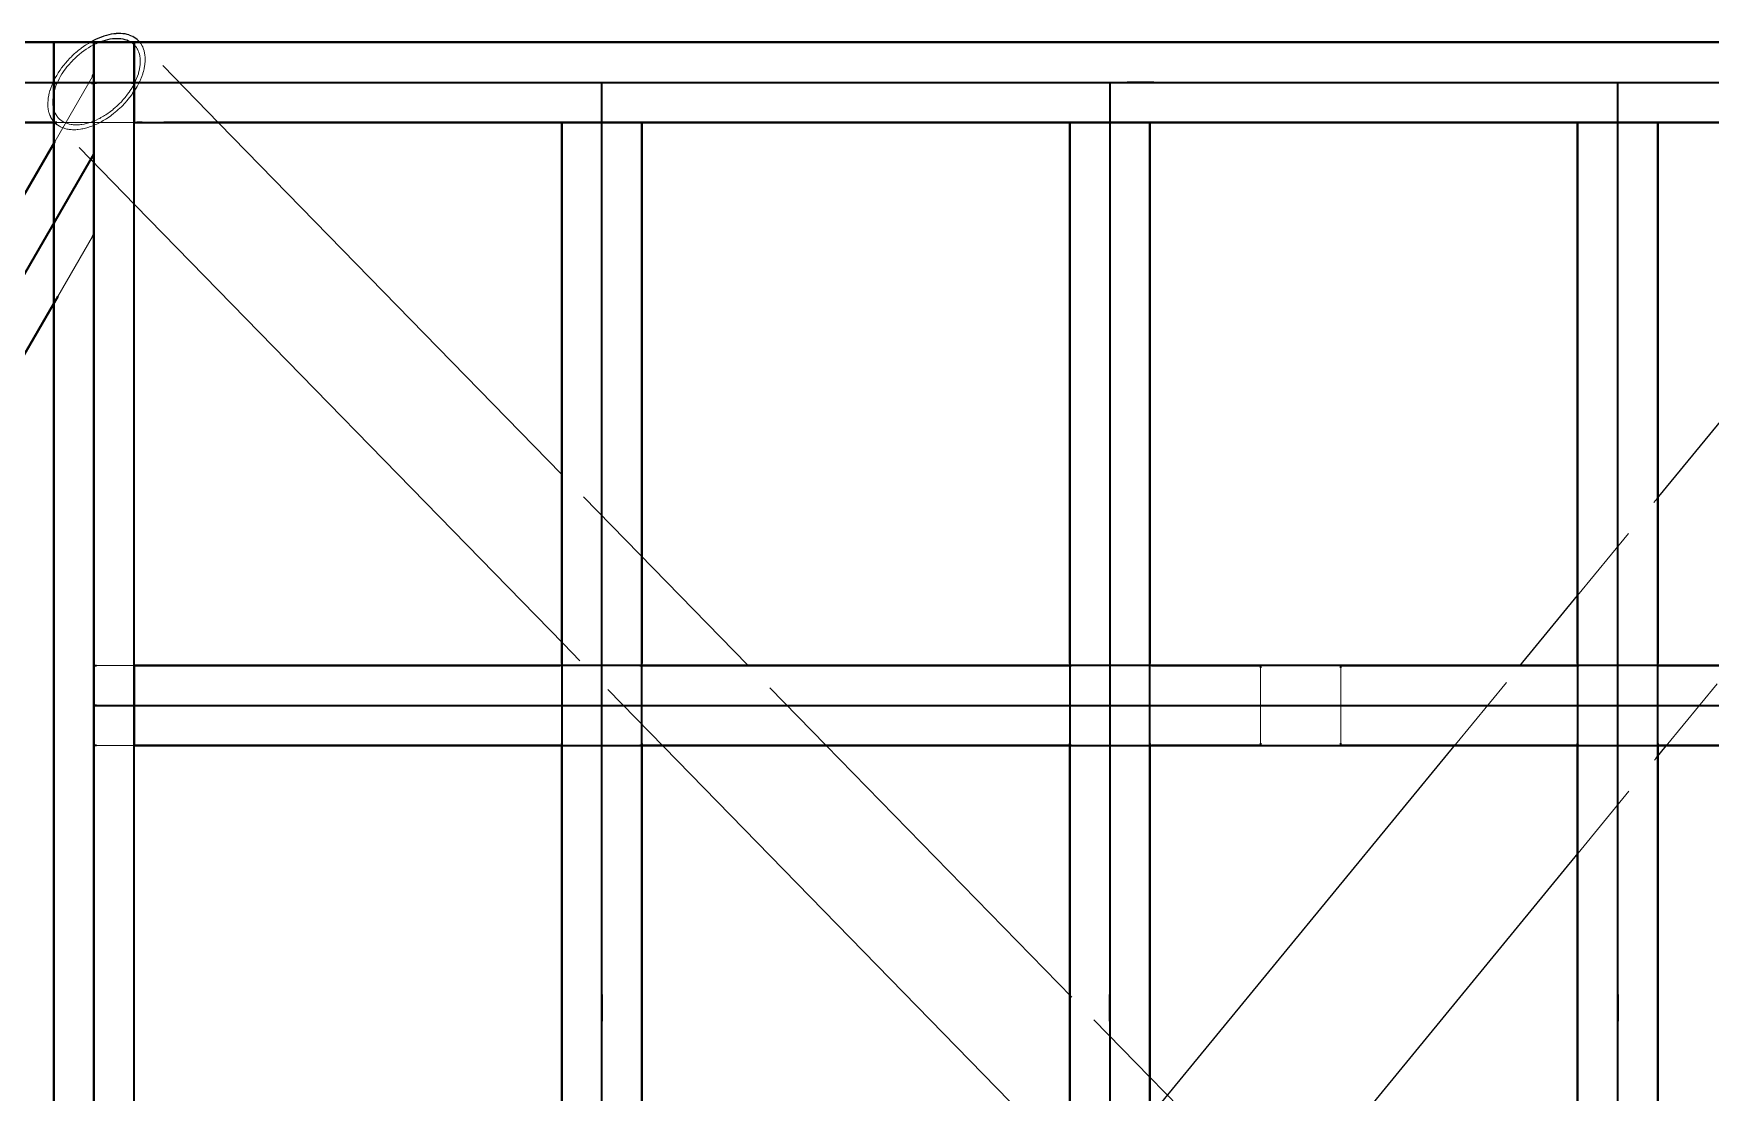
# Model space of a CAD drawing. Header units: millimetres. Extents: x -6703 to 7269, y -87291 to -79311.
# Drawn here: x 2385 to 5521, y -81636 to -79655 of the extents above; entities that cross this region are included whole.
import ezdxf

# ---------------------------------------------------------------- set-up
doc = ezdxf.new("R2010")
doc.units = ezdxf.units.MM
doc.linetypes.add('HIDDEN_50', pattern=[225, 150, -75])
for name, color, linetype, lineweight in [('PLATE_HIDDEN', 8, 'HIDDEN_50', 18), ('PLATE_VISIBLE', 7, 'Continuous', 35), ('PROFILE_HIDDEN', 9, 'HIDDEN_50', 18), ('PROFILE_VISIBLE', 4, 'Continuous', 25)]:
    doc.layers.add(name, color=color, linetype=linetype, lineweight=lineweight)

msp = doc.modelspace()

# ---------------------------------------------------------------- linework, layer by layer
at = {"layer": 'PLATE_HIDDEN'}
for p, q in [((4430.3, -79746.1), (-1238.1, -79746.1)), ((2425.3, -79856.2), (2495.4, -79735.3)), ((2427.6, -79747.8), (2493.2, -79747.8)), ((2568.2, -79747.5), (2502.6, -79747.5)), ((3447.9, -79746.1), (3447.9, -81248.1)), ((4397.9, -81248.1), (4397.9, -79746.1)), ((4754.9, -79746.1), (4480.2, -79746.1)), ((6254.9, -79746.1), (4754.9, -79746.1)), ((5347.9, -79746.1), (5347.9, -81248.1)), ((2497.9, -79820.9), (2497.9, -79771)), ((2572.9, -79902.2), (2572.9, -79782.4)), ((2497.9, -79815.7), (2497.9, -79845.7)), ((2578.4, -79821.1), (2428.5, -79821.1)), ((2497.9, -79860.9), (2497.9, -79840.9)), ((2628.4, -79821.1), (2588.4, -79821.1)), ((2422.9, -80162.1), (2422.9, -79872.6)), ((2495.4, -79884.9), (1623.7, -81389.2)), ((1624.3, -81388.1), (2495.4, -79884.9)), ((2495.4, -79884.9), (1624.3, -81388.1)), ((2495.4, -80034.5), (2430.3, -80146.8)), ((2502.9, -80836.7), (2572.6, -80836.7)), ((2572.9, -80990.3), (2572.9, -80840.6)), ((3369.7, -80836.7), (3519.2, -80836.7)), ((3372.9, -80982.9), (3372.9, -80833.3)), ((3522.9, -80833.3), (3522.9, -80982.9)), ((4322.9, -80982.9), (4322.9, -80833.3)), ((4326.2, -80836.7), (4475.6, -80836.7)), ((4472.9, -80833.3), (4472.9, -80982.9)), ((4679.9, -80841.4), (4679.9, -80982)), ((4829.9, -80982), (4829.9, -80841.4)), ((5272.9, -80982.9), (5272.9, -80833.3)), ((5274.9, -80836.7), (5424.9, -80836.7)), ((5422.9, -80833.3), (5422.9, -80982.9)), ((4754.9, -80911.7), (2502.9, -80911.7)), ((6254.9, -80911.7), (4754.9, -80911.7)), ((2572.6, -80986.7), (2502.9, -80986.7)), ((3519.2, -80986.7), (3369.7, -80986.7)), ((4475.6, -80986.7), (4326.2, -80986.7)), ((5424.9, -80986.7), (5274.9, -80986.7)), ((3447.9, -81248.1), (3447.9, -81452.4)), ((4397.9, -81452.4), (4397.9, -81248.1)), ((5347.9, -81248.1), (5347.9, -81452.4)), ((3447.9, -81502.2), (3447.9, -83211.7)), ((4397.9, -83211.7), (4397.9, -81502.2)), ((5347.9, -81502.2), (5347.9, -83211.7))]:
    msp.add_line(p, q, dxfattribs=at)
at = {"layer": 'PLATE_VISIBLE'}
for p, q in [((-1163.1, -79671.1), (6329.9, -79671.1)), ((2422.9, -79671.1), (-1163.1, -79671.1)), ((2497.9, -79671.1), (2422.9, -79671.1)), ((2422.9, -79671.1), (2422.9, -83219.5)), ((2422.9, -79821.1), (2422.9, -79671.1)), ((2497.9, -83219.5), (2497.9, -79671.1)), ((2572.9, -79671.1), (2497.9, -79671.1)), ((2497.9, -79671.1), (2497.9, -83219.5)), ((6329.9, -79671.1), (2572.9, -79671.1)), ((2572.9, -79671.1), (2572.9, -79821.1)), ((2572.9, -83219.5), (2572.9, -79671.1)), ((-1238.1, -79746.1), (4754.9, -79746.1)), ((2422.9, -79872.6), (2422.9, -79747.8)), ((2422.9, -79747.8), (2427.6, -79747.8)), ((2493.2, -79747.8), (2497.9, -79747.8)), ((2495.4, -79735.3), (2497.9, -79731)), ((2497.9, -79731), (2497.9, -79815.7)), ((2497.9, -79771), (2497.9, -79746.1)), ((2497.9, -79746.1), (2497.9, -83219.5)), ((2497.9, -79747.5), (2497.9, -83201.4)), ((2502.6, -79747.5), (2497.9, -79747.5)), ((2497.9, -79747.8), (2497.9, -83201.8)), ((2572.9, -79747.5), (2568.2, -79747.5)), ((2572.9, -79782.4), (2572.9, -79747.5)), ((3447.9, -81248.1), (3447.9, -79746.1)), ((4397.9, -79746.1), (4397.9, -81248.1)), ((4480.2, -79746.1), (4430.3, -79746.1)), ((4754.9, -79746.1), (6254.9, -79746.1)), ((5347.9, -81248.1), (5347.9, -79746.1)), ((-1163.1, -79821.1), (2422.9, -79821.1)), ((2428.5, -79821.1), (710.1, -79821.1)), ((2497.9, -79840.9), (2497.9, -79820.9)), ((2497.9, -79845.7), (2497.9, -79880.6)), ((2572.9, -79821.1), (6329.9, -79821.1)), ((2588.4, -79821.1), (2578.4, -79821.1)), ((6075.1, -79821.1), (2628.4, -79821.1)), ((3372.9, -80833.3), (3372.9, -79821.1)), ((3372.9, -79821.1), (3522.9, -79821.1)), ((3522.9, -79821.1), (3372.9, -79821.1)), ((3372.9, -79821.1), (3372.9, -83136.7)), ((3522.9, -79821.1), (3522.9, -80833.3)), ((3522.9, -83136.7), (3522.9, -79821.1)), ((4472.9, -79821.1), (4322.9, -79821.1)), ((4322.9, -79821.1), (4322.9, -83136.7)), ((4322.9, -80833.3), (4322.9, -79821.1)), ((4322.9, -79821.1), (4472.9, -79821.1)), ((4472.9, -83136.7), (4472.9, -79821.1)), ((4472.9, -79821.1), (4472.9, -80833.3)), ((5272.9, -80833.3), (5272.9, -79821.1)), ((5272.9, -79821.1), (5422.9, -79821.1)), ((5422.9, -79821.1), (5272.9, -79821.1)), ((5272.9, -79821.1), (5272.9, -83136.7)), ((5422.9, -79821.1), (5422.9, -80833.3)), ((5422.9, -83136.7), (5422.9, -79821.1)), ((619.2, -83122.6), (2497.9, -79880.6)), ((2422.9, -79860.4), (659.8, -82903)), ((708.2, -82819.5), (2425.3, -79856.2)), ((2422.9, -80159.6), (2422.9, -79860.4)), ((2497.9, -79880.6), (2495.4, -79884.9)), ((2495.4, -79884.9), (2497.9, -79880.6)), ((2497.9, -79880.6), (2495.4, -79884.9)), ((2497.9, -83200), (2497.9, -79860.9)), ((2497.9, -79880.6), (2497.9, -80030.2)), ((2572.9, -80840.6), (2572.9, -79902.2)), ((2497.9, -80030.2), (2495.4, -80034.5)), ((800.3, -82959.7), (2422.9, -80159.6)), ((2430.3, -80146.8), (803.3, -82954.6)), ((2422.9, -83201.8), (2422.9, -80162.1)), ((2497.9, -80836.7), (2502.9, -80836.7)), ((2497.9, -80986.7), (2497.9, -80836.7)), ((2572.6, -80836.7), (3369.7, -80836.7)), ((6179.9, -80836.7), (2572.9, -80836.7)), ((2572.9, -80836.7), (2572.9, -80986.7)), ((3519.2, -80836.7), (4326.2, -80836.7)), ((4475.6, -80836.7), (4679.9, -80836.7)), ((4679.9, -80836.7), (4679.9, -80841.4)), ((4829.9, -80836.7), (5274.9, -80836.7)), ((4829.9, -80841.4), (4829.9, -80836.7)), ((5424.9, -80836.7), (6179.9, -80836.7)), ((2497.9, -80911.7), (4754.9, -80911.7)), ((2502.9, -80911.7), (2497.9, -80911.7)), ((4754.9, -80911.7), (6254.9, -80911.7)), ((2502.9, -80986.7), (2497.9, -80986.7)), ((3369.7, -80986.7), (2572.6, -80986.7)), ((2572.9, -80986.7), (6179.9, -80986.7)), ((2572.9, -81988.6), (2572.9, -80990.3)), ((3372.9, -81990.1), (3372.9, -80982.9)), ((4326.2, -80986.7), (3519.2, -80986.7)), ((3522.9, -80982.9), (3522.9, -81990.1)), ((4322.9, -81990.1), (4322.9, -80982.9)), ((4472.9, -80982.9), (4472.9, -81990.1)), ((4679.9, -80986.7), (4475.6, -80986.7)), ((4679.9, -80982), (4679.9, -80986.7)), ((4829.9, -80986.7), (4829.9, -80982)), ((5274.9, -80986.7), (4829.9, -80986.7)), ((5272.9, -81990.1), (5272.9, -80982.9)), ((5422.9, -80982.9), (5422.9, -81990.1)), ((6179.9, -80986.7), (5424.9, -80986.7)), ((3447.9, -83211.7), (3447.9, -81248.1)), ((4397.9, -81248.1), (4397.9, -83211.7)), ((5347.9, -83211.7), (5347.9, -81248.1)), ((3447.9, -81452.4), (3447.9, -81502.2)), ((4397.9, -81502.2), (4397.9, -81452.4)), ((5347.9, -81452.4), (5347.9, -81502.2))]:
    msp.add_line(p, q, dxfattribs=at)
at = {"layer": 'PROFILE_HIDDEN'}
for p, q in [((2464.8, -79689.8), (2460.5, -79693.6)), ((2465.3, -79689.4), (2464.8, -79689.8)), ((2469.3, -79686.1), (2465.3, -79689.4)), ((2473.8, -79682.6), (2469.3, -79686.1)), ((2470.3, -79693.9), (2474.5, -79690.5)), ((2478.4, -79679.2), (2474.2, -79682.3)), ((2474.9, -79690.2), (2478.8, -79687.2)), ((2483, -79676.1), (2478.4, -79679.2)), ((2478.8, -79687.2), (2483.2, -79684.1)), ((2487.7, -79673.1), (2483.3, -79675.9)), ((2483.5, -79683.9), (2487.7, -79681.3)), ((2490.1, -79671.7), (2487.7, -79673.1)), ((2487.7, -79681.3), (2492.2, -79678.6)), ((2492.4, -79678.4), (2496.7, -79676.1)), ((2496.7, -79676.1), (2501.2, -79673.8)), ((2501.4, -79673.7), (2503.6, -79672.7)), ((2569.4, -79672.4), (2570.5, -79673.3)), ((2570.9, -79673.6), (2572.1, -79674.7)), ((2574.2, -79676.9), (2575.2, -79678)), ((2575.5, -79678.3), (2577.5, -79681)), ((2577.5, -79681), (2578.9, -79683.4)), ((2578.9, -79683.4), (2579.2, -79683.9)), ((2579.2, -79683.9), (2580.7, -79686.9)), ((2580.7, -79686.9), (2581.8, -79689.6)), ((2581.8, -79689.6), (2582, -79690.2)), ((2582, -79690.2), (2583, -79693.6)), ((2585.7, -79673.7), (2584.8, -79672.5)), ((2731.4, -79822.2), (2585.1, -79672.2)), ((2586, -79674.2), (2585.7, -79673.7)), ((2587.8, -79677.2), (2586, -79674.2)), ((2589.1, -79679.9), (2587.8, -79677.2)), ((2589.4, -79680.4), (2589.1, -79679.9)), ((2590.8, -79683.9), (2589.4, -79680.4)), ((2591.7, -79686.8), (2590.8, -79683.9)), ((2591.9, -79687.4), (2591.7, -79686.8)), ((2592.7, -79691.2), (2591.9, -79687.4)), ((2593.2, -79694.3), (2592.7, -79691.2)), ((2434.3, -79723.8), (2431.2, -79728.5)), ((2434.8, -79723.1), (2434.3, -79723.8)), ((2437.5, -79719.2), (2434.8, -79723.1)), ((2441, -79714.7), (2437.5, -79719.2)), ((2441.5, -79714), (2441, -79714.7)), ((2441.1, -79726), (2444.2, -79721.6)), ((2444.6, -79710.3), (2441.5, -79714)), ((2444.2, -79721.6), (2444.7, -79720.9)), ((2448.3, -79705.9), (2444.6, -79710.3)), ((2444.7, -79720.9), (2447.5, -79717.3)), ((2447.5, -79717.3), (2450.9, -79713.1)), ((2448.9, -79705.4), (2448.3, -79705.9)), ((2452.3, -79701.7), (2448.9, -79705.4)), ((2450.9, -79713.1), (2451.4, -79712.6)), ((2451.4, -79712.6), (2454.5, -79709)), ((2456.3, -79697.6), (2452.3, -79701.7)), ((2454.5, -79709), (2458.3, -79705.1)), ((2456.8, -79697.1), (2456.3, -79697.6)), ((2460.5, -79693.6), (2456.8, -79697.1)), ((2458.3, -79705.1), (2458.7, -79704.6)), ((2458.7, -79704.6), (2462.2, -79701.2)), ((2462.2, -79701.2), (2466.2, -79697.5)), ((2466.2, -79697.5), (2466.6, -79697.1)), ((2466.6, -79697.1), (2470.3, -79693.9)), ((2583.2, -79721.2), (2582.2, -79725.5)), ((2583, -79693.6), (2583.6, -79696.5)), ((2583.4, -79720.2), (2583.2, -79721.2)), ((2583.9, -79716.9), (2583.4, -79720.2)), ((2583.6, -79696.5), (2583.8, -79697.1)), ((2583.8, -79697.1), (2584.3, -79700.9)), ((2584.4, -79712.8), (2583.9, -79716.9)), ((2584.3, -79700.9), (2584.5, -79703.9)), ((2584.6, -79708.7), (2584.4, -79711.8)), ((2584.4, -79711.8), (2584.4, -79712.8)), ((2584.5, -79703.9), (2584.6, -79704.7)), ((2584.6, -79704.7), (2584.6, -79708.7)), ((2590.5, -79725.5), (2591.6, -79720.9)), ((2591.6, -79720.9), (2591.9, -79719.8)), ((2591.9, -79719.8), (2592.6, -79716.4)), ((2592.6, -79716.4), (2593.2, -79711.9)), ((2593.3, -79695.1), (2593.2, -79694.3)), ((2593.2, -79711.9), (2593.3, -79710.9)), ((2593.7, -79699.1), (2593.3, -79695.1)), ((2593.3, -79710.9), (2593.6, -79707.5)), ((2593.6, -79707.5), (2593.8, -79703.3)), ((2593.8, -79702.4), (2593.7, -79699.1)), ((2593.8, -79703.3), (2593.8, -79702.4)), ((2419, -79752.1), (2417.3, -79756.8)), ((2419.4, -79751.1), (2419, -79752.1)), ((2421, -79747.4), (2419.4, -79751.1)), ((2422.1, -79745), (2421, -79747.4)), ((2423.7, -79741.7), (2423.5, -79742.2)), ((2425.7, -79737.9), (2423.7, -79741.7)), ((2428.3, -79733.2), (2425.7, -79737.9)), ((2425.7, -79756.2), (2426.9, -79752.8)), ((2426.9, -79752.8), (2428.7, -79748.3)), ((2428.9, -79732.3), (2428.3, -79733.2)), ((2428.7, -79748.3), (2429.1, -79747.3)), ((2431.2, -79728.5), (2428.9, -79732.3)), ((2429.1, -79747.3), (2430.8, -79743.8)), ((2430.8, -79743.8), (2433, -79739.3)), ((2433, -79739.3), (2433.5, -79738.4)), ((2433.5, -79738.4), (2435.5, -79734.8)), ((2435.5, -79734.8), (2438.2, -79730.4)), ((2438.2, -79730.4), (2438.7, -79729.6)), ((2438.7, -79729.6), (2441.1, -79726)), ((2569.5, -79755.4), (2568.7, -79756.8)), ((2570.4, -79753.9), (2569.5, -79755.4)), ((2574.3, -79746.5), (2574, -79747.2)), ((2575.8, -79743.4), (2574.3, -79746.5)), ((2577.8, -79738.9), (2575.8, -79743.4)), ((2576.7, -79757.1), (2578.6, -79753.9)), ((2578.3, -79737.6), (2577.8, -79738.9)), ((2579.5, -79734.4), (2578.3, -79737.6)), ((2578.6, -79753.9), (2581.1, -79749.1)), ((2581, -79729.9), (2579.5, -79734.4)), ((2581.3, -79728.8), (2581, -79729.9)), ((2581.1, -79749.1), (2581.8, -79747.7)), ((2582.2, -79725.5), (2581.3, -79728.8)), ((2581.8, -79747.7), (2583.5, -79744.4)), ((2583.5, -79744.4), (2585.6, -79739.6)), ((2585.6, -79739.6), (2586.1, -79738.3)), ((2586.1, -79738.3), (2587.4, -79734.9)), ((2587.4, -79734.9), (2589.1, -79730.2)), ((2589.1, -79730.2), (2589.5, -79729)), ((2589.5, -79729), (2590.5, -79725.5)), ((2412.1, -79779.7), (2411.8, -79784)), ((2411.8, -79784), (2411.8, -79787)), ((2411.8, -79787), (2411.8, -79788.2)), ((2412.2, -79778.5), (2412.1, -79779.7)), ((2412.6, -79775.3), (2412.2, -79778.5)), ((2413.4, -79770.8), (2412.6, -79775.3)), ((2413.7, -79769.6), (2413.4, -79770.8)), ((2414.5, -79766.2), (2413.7, -79769.6)), ((2415.7, -79761.5), (2414.5, -79766.2)), ((2416.1, -79760.4), (2415.7, -79761.5)), ((2417.3, -79756.8), (2416.1, -79760.4)), ((2420.9, -79781.6), (2421, -79778.7)), ((2420.9, -79782.7), (2420.9, -79781.6)), ((2421.1, -79786.6), (2420.9, -79782.7)), ((2421, -79778.7), (2421.4, -79774.6)), ((2421.3, -79789.3), (2421.1, -79786.6)), ((2421.4, -79774.6), (2421.5, -79773.4)), ((2421.5, -79773.4), (2422, -79770.3)), ((2422, -79770.3), (2422.8, -79766)), ((2422.8, -79766), (2423.1, -79765)), ((2423.1, -79765), (2423.9, -79761.7)), ((2423.9, -79761.7), (2425.3, -79757.2)), ((2425.3, -79757.2), (2425.7, -79756.2)), ((2545.4, -79786.3), (2542.9, -79788.6)), ((2549.2, -79782.4), (2545.4, -79786.3)), ((2550.5, -79780.9), (2549.2, -79782.4)), ((2552.9, -79778.3), (2550.5, -79780.9)), ((2551.3, -79789.8), (2555.3, -79785.6)), ((2556.4, -79774.2), (2552.9, -79778.3)), ((2555.3, -79785.6), (2556.7, -79784)), ((2557.6, -79772.7), (2556.4, -79774.2)), ((2556.7, -79784), (2559.1, -79781.3)), ((2559.7, -79769.9), (2557.6, -79772.7)), ((2559.1, -79781.3), (2562.8, -79776.9)), ((2562.9, -79765.6), (2559.7, -79769.9)), ((2562.8, -79776.9), (2564, -79775.3)), ((2563.9, -79764.2), (2562.9, -79765.6)), ((2565.9, -79761.2), (2563.9, -79764.2)), ((2564, -79775.3), (2566.3, -79772.4)), ((2568.7, -79756.8), (2565.9, -79761.2)), ((2566.3, -79772.4), (2569.7, -79767.9)), ((2569.7, -79767.9), (2570.2, -79767.1)), ((2574.3, -79760.9), (2575.8, -79758.6)), ((2575.8, -79758.6), (2576.7, -79757.1)), ((2411.8, -79788.2), (2412, -79792.3)), ((2412, -79792.3), (2412.4, -79795.1)), ((2412.4, -79795.1), (2412.5, -79796.3)), ((2412.5, -79796.3), (2413.2, -79800.1)), ((2413.2, -79800.1), (2413.9, -79802.6)), ((2413.9, -79802.6), (2414.2, -79803.8)), ((2414.2, -79803.8), (2415.4, -79807.3)), ((2415.4, -79807.3), (2416.4, -79809.5)), ((2416.4, -79809.5), (2416.9, -79810.6)), ((2416.9, -79810.6), (2418.6, -79813.7)), ((2418.6, -79813.7), (2419.9, -79815.6)), ((2419.9, -79815.6), (2420.6, -79816.7)), ((2420.6, -79816.7), (2421.6, -79818.1)), ((2421.5, -79790.4), (2421.3, -79789.3)), ((2422.1, -79794.1), (2421.5, -79790.4)), ((2422.7, -79796.4), (2422.1, -79794.1)), ((2423, -79797.5), (2422.7, -79796.4)), ((2424.2, -79800.9), (2423, -79797.5)), ((2425.1, -79803), (2424.2, -79800.9)), ((2425.6, -79804), (2425.1, -79803)), ((2427.2, -79807), (2425.6, -79804)), ((2428.4, -79808.8), (2427.2, -79807)), ((2429, -79809.8), (2428.4, -79808.8)), ((2431.1, -79812.3), (2429, -79809.8)), ((2432.6, -79813.8), (2431.1, -79812.3)), ((2433.5, -79814.7), (2432.6, -79813.8)), ((2436, -79816.9), (2433.5, -79814.7)), ((2437.7, -79818), (2436, -79816.9)), ((2438.7, -79818.8), (2437.7, -79818)), ((2499.6, -79817.7), (2498.6, -79818.1)), ((2502, -79816.7), (2499.6, -79817.7)), ((2506.6, -79814.5), (2502, -79816.7)), ((2508.7, -79813.4), (2506.6, -79814.5)), ((2511.1, -79812.1), (2508.7, -79813.4)), ((2515.6, -79809.5), (2511.1, -79812.1)), ((2512.8, -79819.2), (2515.4, -79817.7)), ((2515.4, -79817.7), (2520.2, -79814.8)), ((2517.6, -79808.3), (2515.6, -79809.5)), ((2520.1, -79806.7), (2517.6, -79808.3)), ((2524.5, -79803.7), (2520.1, -79806.7)), ((2520.2, -79814.8), (2522.2, -79813.5)), ((2522.2, -79813.5), (2524.9, -79811.8)), ((2526.4, -79802.4), (2524.5, -79803.7)), ((2524.9, -79811.8), (2529.5, -79808.5)), ((2528.9, -79800.6), (2526.4, -79802.4)), ((2533.2, -79797.2), (2528.9, -79800.6)), ((2529.5, -79808.5), (2531.4, -79807.1)), ((2531.4, -79807.1), (2534, -79805.1)), ((2534.8, -79795.8), (2533.2, -79797.2)), ((2534, -79805.1), (2538.5, -79801.5)), ((2537.3, -79793.7), (2534.8, -79795.8)), ((2541.4, -79790.1), (2537.3, -79793.7)), ((2538.5, -79801.5), (2540.3, -79800)), ((2540.3, -79800), (2542.9, -79797.7)), ((2542.9, -79788.6), (2541.4, -79790.1)), ((2542.9, -79797.7), (2547.1, -79793.8)), ((2547.1, -79793.8), (2548.7, -79792.3)), ((2548.7, -79792.3), (2551.3, -79789.8)), ((2423.5, -79820.2), (2424.3, -79821)), ((2424.3, -79821), (2424.7, -79821.5)), ((2426.4, -79823.1), (2427.7, -79824.3)), ((2427.7, -79824.3), (2429.5, -79825.6)), ((2574.9, -79975.5), (2428.6, -79825.5)), ((2429.5, -79825.6), (2430.6, -79826.4)), ((2430.6, -79826.4), (2433.6, -79828.3)), ((2433.6, -79828.3), (2435.5, -79829.3)), ((2435.5, -79829.3), (2436.8, -79829.9)), ((2436.8, -79829.9), (2440.2, -79831.3)), ((2441.6, -79820.5), (2438.7, -79818.8)), ((2440.2, -79831.3), (2442.3, -79832)), ((2443.5, -79821.3), (2441.6, -79820.5)), ((2442.3, -79832), (2443.8, -79832.5)), ((2444.8, -79821.9), (2443.5, -79821.3)), ((2443.8, -79832.5), (2447.5, -79833.4)), ((2448.1, -79823.2), (2444.8, -79821.9)), ((2447.5, -79833.4), (2449.7, -79833.8)), ((2450.1, -79823.7), (2448.1, -79823.2)), ((2449.7, -79833.8), (2451.4, -79834.1)), ((2451.5, -79824.1), (2450.1, -79823.7)), ((2451.4, -79834.1), (2455.5, -79834.5)), ((2455.2, -79824.9), (2451.5, -79824.1)), ((2457.3, -79825.2), (2455.2, -79824.9)), ((2455.5, -79834.5), (2457.7, -79834.6)), ((2458.9, -79825.4), (2457.3, -79825.2)), ((2457.7, -79834.6), (2459.6, -79834.7)), ((2462.8, -79825.6), (2458.9, -79825.4)), ((2459.6, -79834.7), (2463.9, -79834.6)), ((2465, -79825.6), (2462.8, -79825.6)), ((2463.9, -79834.6), (2466.3, -79834.4)), ((2466.9, -79825.6), (2465, -79825.6)), ((2466.3, -79834.4), (2468.3, -79834.3)), ((2471, -79825.3), (2466.9, -79825.6)), ((2468.3, -79834.3), (2472.8, -79833.7)), ((2473.3, -79825.1), (2471, -79825.3)), ((2472.8, -79833.7), (2475.2, -79833.2)), ((2475.3, -79824.8), (2473.3, -79825.1)), ((2475.2, -79833.2), (2477.4, -79832.8)), ((2479.6, -79824.1), (2475.3, -79824.8)), ((2477.4, -79832.8), (2482, -79831.8)), ((2481.8, -79823.6), (2479.6, -79824.1)), ((2484, -79823.1), (2481.8, -79823.6)), ((2482, -79831.8), (2484.4, -79831.1)), ((2488.5, -79821.8), (2484, -79823.1)), ((2484.4, -79831.1), (2486.7, -79830.5)), ((2486.7, -79830.5), (2491.5, -79828.9)), ((2490.7, -79821.1), (2488.5, -79821.8)), ((2493, -79820.3), (2490.7, -79821.1)), ((2491.5, -79828.9), (2493.8, -79828)), ((2495.2, -79819.5), (2493, -79820.3)), ((2493.8, -79828), (2496.3, -79827.1)), ((2496.3, -79827.1), (2501.1, -79825.1)), ((2501.1, -79825.1), (2503.3, -79824)), ((2503.3, -79824), (2505.9, -79822.9)), ((2505.9, -79822.9), (2510.7, -79820.4)), ((2510.7, -79820.4), (2512.8, -79819.2)), ((3518.5, -80628.9), (3372.3, -80479)), ((5272.7, -80706.2), (5424.8, -80520.7)), ((3564, -80989.2), (3376, -80796.5)), ((3866.8, -80985.9), (3720.5, -80835.9)), ((5044.4, -80984.4), (5164.9, -80837.5)), ((5438.5, -80987.2), (5559, -80840.3)), ((5273.7, -81188.1), (5419.5, -81010.3)), ((4472.8, -81607), (4326.6, -81457.1))]:
    msp.add_line(p, q, dxfattribs=at)
at = {"layer": 'PROFILE_VISIBLE'}
for p, q in [((2511.7, -79661.4), (2506.9, -79663.3)), ((2516.5, -79659.7), (2511.8, -79661.3)), ((2521.2, -79658.2), (2516.5, -79659.7)), ((2525.9, -79657.1), (2521.2, -79658.2)), ((2530.4, -79656.1), (2525.9, -79657.1)), ((2535, -79655.4), (2530.5, -79656.1)), ((2539.3, -79655), (2535, -79655.4)), ((2543.8, -79654.7), (2539.5, -79654.9)), ((2547.8, -79654.8), (2543.8, -79654.7)), ((2552.1, -79655.1), (2548, -79654.8)), ((2555.8, -79655.6), (2552.1, -79655.1)), ((2559.9, -79656.4), (2556.1, -79655.6)), ((2563.3, -79657.4), (2559.9, -79656.4)), ((2567.1, -79658.8), (2563.6, -79657.5)), ((2570, -79660.1), (2567.1, -79658.8)), ((2573.5, -79662), (2570.4, -79660.3)), ((2492.5, -79670.3), (2490.1, -79671.7)), ((2497.3, -79667.7), (2492.7, -79670.2)), ((2502.1, -79665.4), (2497.3, -79667.7)), ((2506.9, -79663.3), (2502.3, -79665.3)), ((2503.6, -79672.7), (2505.8, -79671.7)), ((2505.8, -79671.7), (2510.3, -79669.9)), ((2510.4, -79669.9), (2514.9, -79668.3)), ((2514.9, -79668.3), (2519.3, -79666.9)), ((2519.3, -79666.9), (2523.8, -79665.8)), ((2523.8, -79665.8), (2528.1, -79664.9)), ((2528.1, -79664.9), (2532.4, -79664.3)), ((2532.4, -79664.3), (2536.5, -79663.9)), ((2536.6, -79663.9), (2540.7, -79663.8)), ((2540.7, -79663.8), (2544.5, -79663.9)), ((2544.7, -79663.9), (2548.5, -79664.2)), ((2548.5, -79664.2), (2552, -79664.8)), ((2552.2, -79664.9), (2555.8, -79665.7)), ((2555.8, -79665.7), (2558.9, -79666.7)), ((2559.2, -79666.8), (2562.4, -79668.2)), ((2562.4, -79668.2), (2565.1, -79669.6)), ((2565.4, -79669.7), (2568.2, -79671.6)), ((2568.2, -79671.6), (2569.4, -79672.4)), ((2572.1, -79674.7), (2573.3, -79675.8)), ((2573.3, -79675.8), (2574.2, -79676.9)), ((2576.1, -79663.8), (2573.5, -79662)), ((2579.1, -79666.2), (2576.4, -79664)), ((2581.3, -79668.3), (2579.1, -79666.2)), ((2583.9, -79671.3), (2581.6, -79668.7)), ((2585.1, -79672.2), (2581.6, -79668.7)), ((2584.8, -79672.5), (2583.9, -79671.3)), ((2423.2, -79742.6), (2422.1, -79745)), ((2423.5, -79742.2), (2423.2, -79742.6)), ((2571.3, -79752.4), (2570.4, -79753.9)), ((2573.7, -79747.9), (2571.3, -79752.4)), ((2574, -79747.2), (2573.7, -79747.9)), ((2570.2, -79767.1), (2570.7, -79766.3)), ((2570.7, -79766.3), (2572.8, -79763.3)), ((2572.8, -79763.3), (2574.3, -79760.9)), ((2421.6, -79818.1), (2422.7, -79819.4)), ((2498.6, -79818.1), (2497.5, -79818.6)), ((5424.8, -80520.7), (6001.6, -79817.6)), ((2422.7, -79819.4), (2423.5, -79820.2)), ((2424.7, -79821.5), (2425.1, -79822)), ((2425.1, -79822), (2426.4, -79823.1)), ((2428.6, -79825.5), (2425.1, -79822)), ((2497.5, -79818.6), (2495.2, -79819.5)), ((3372.3, -80479), (2731.4, -79822.2)), ((3376, -80796.5), (2574.9, -79975.5)), ((3720.5, -80835.9), (3518.5, -80628.9)), ((5164.9, -80837.5), (5272.7, -80706.2)), ((4323.3, -81767.4), (3564, -80989.2)), ((4326.6, -81457.1), (3866.8, -80985.9)), ((4486.6, -81664.3), (5044.4, -80984.4)), ((5419.5, -81010.3), (5438.5, -80987.2)), ((4665.2, -81929.8), (5273.7, -81188.1)), ((4528.6, -81664.1), (4472.8, -81607))]:
    msp.add_line(p, q, dxfattribs=at)

doc.saveas('drawing.dxf')
